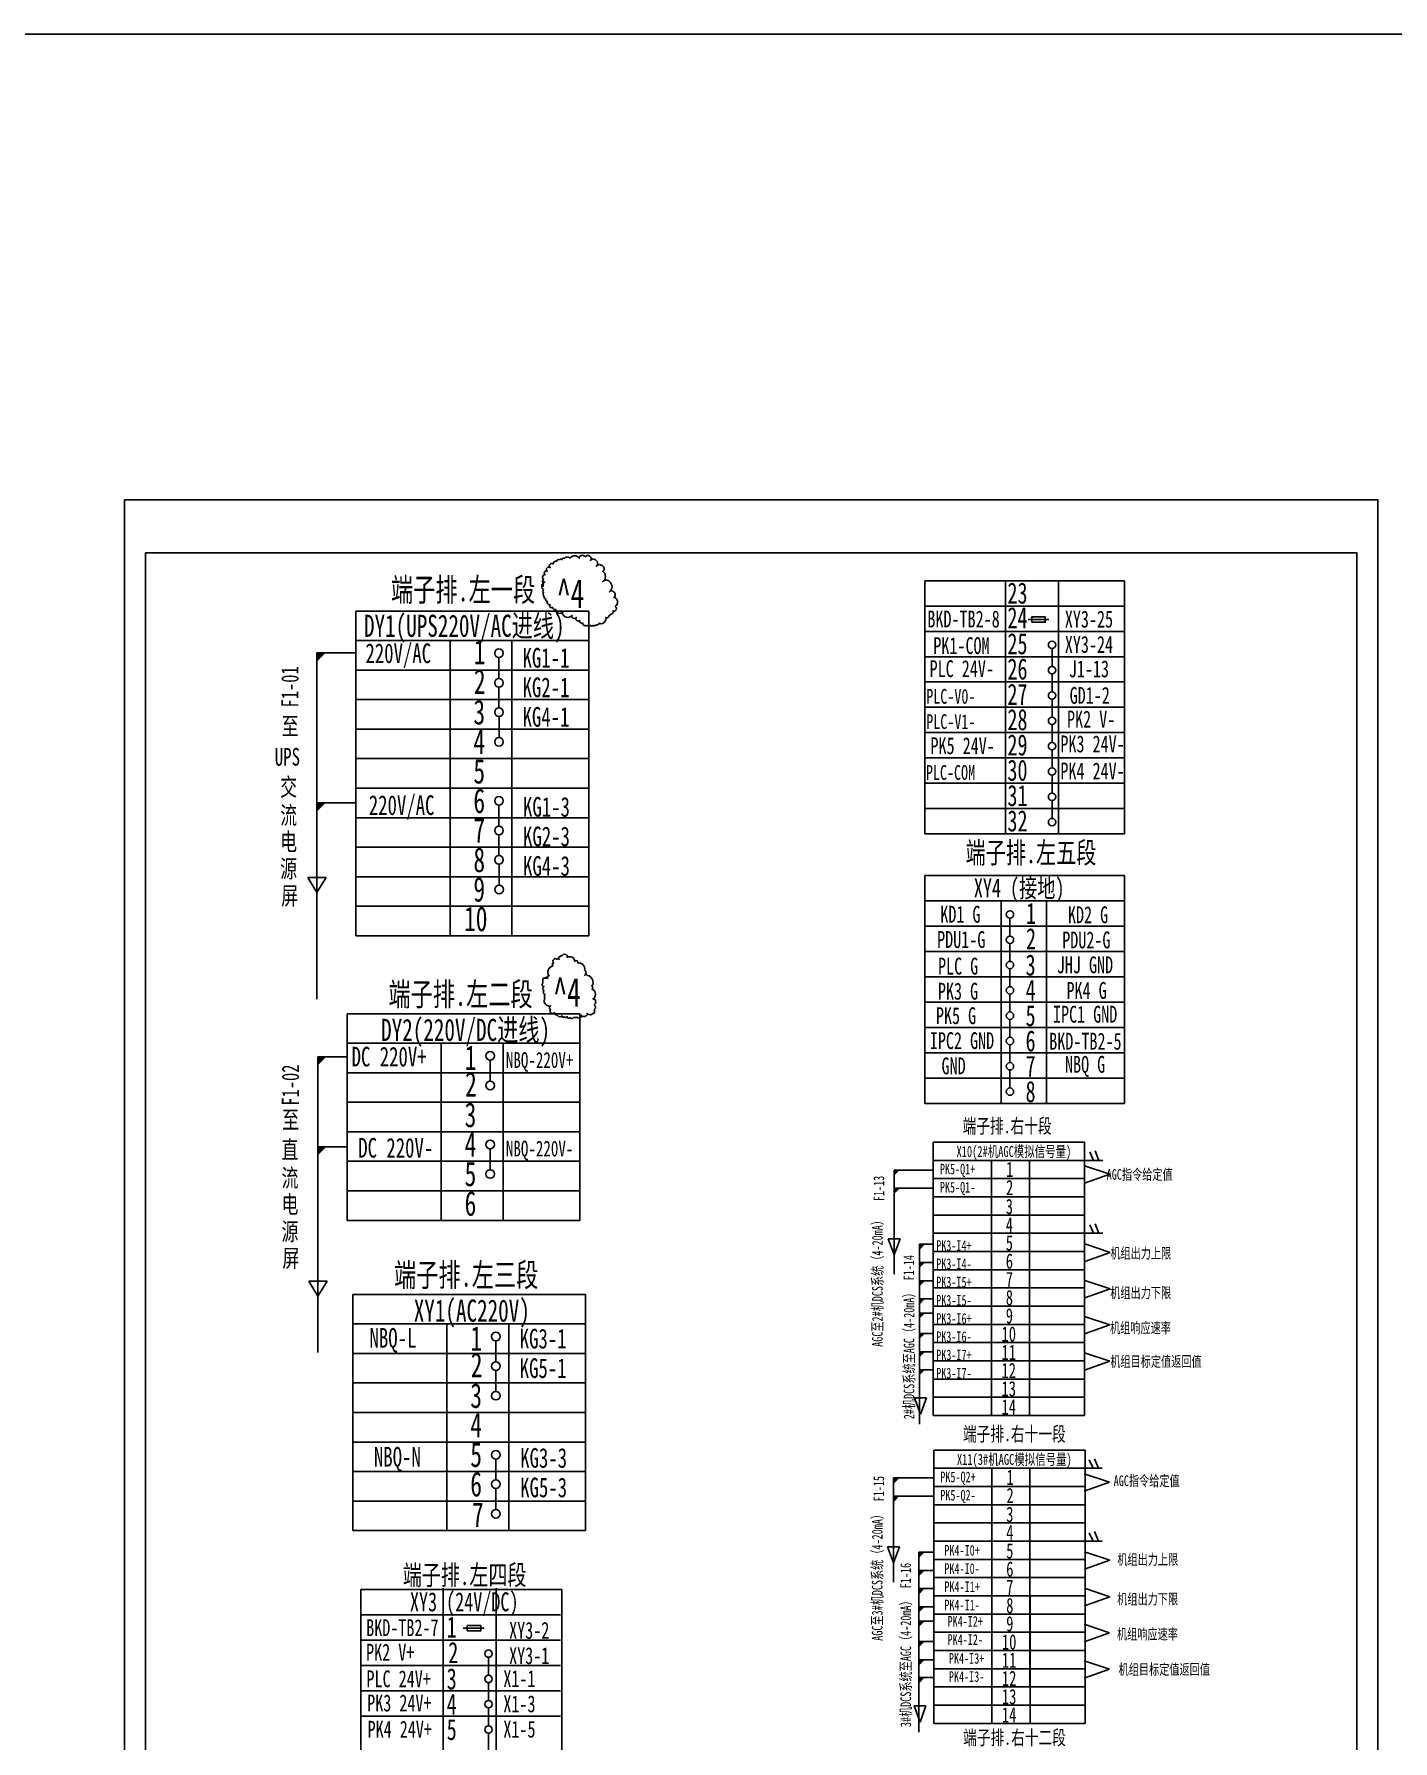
# Model space of a CAD drawing. Header units: millimetres. Extents: x -2527 to 7788, y -1442 to 1215.
# Drawn here: x 5359 to 6003, y 406 to 1215 of the extents above; entities that cross this region are included whole.
import ezdxf
from ezdxf.enums import TextEntityAlignment as Align

# ---------------------------------------------------------------- set-up
doc = ezdxf.new("R2010")
doc.units = ezdxf.units.MM
doc.header["$MEASUREMENT"] = 0
doc.linetypes.add('ACAD_ISO02W100', pattern=[15, 12, -3])
doc.styles.get("Standard").update_dxf_attribs({"font": '', "width": 0.7, "height": 6})
doc.styles.get('Standard').set_extended_font_data('SimSun')

msp = doc.modelspace()

# ---------------------------------------------------------------- hatches: boundary and pattern name
for color, points in [(256, [(5496.68, 922.03), (5493.02, 918.35), (5493.02, 922.03)]), (256, [(5496.68, 850.92), (5493.02, 847.24), (5493.02, 850.92)]), (256, [(5497.1, 730.62), (5493.44, 726.95), (5493.44, 730.62)]), (256, [(5497.1, 687.92), (5493.44, 684.25), (5493.44, 687.92)]), (0, [(5768.8, 676.84), (5766.54, 674.57), (5766.54, 676.84)]), (0, [(5768.8, 668.2), (5766.54, 665.93), (5766.54, 668.2)]), (0, [(5780.8, 641.71), (5778.54, 639.44), (5778.54, 641.71)]), (0, [(5780.8, 633.07), (5778.54, 630.8), (5778.54, 633.07)]), (0, [(5780.8, 624.43), (5778.54, 622.16), (5778.54, 624.43)]), (0, [(5780.8, 615.79), (5778.54, 613.52), (5778.54, 615.79)]), (0, [(5780.81, 609.04), (5778.55, 606.78), (5778.55, 609.04)]), (0, [(5780.81, 599.39), (5778.55, 597.12), (5778.55, 599.39)]), (0, [(5780.81, 590.7), (5778.55, 588.43), (5778.55, 590.7)]), (0, [(5780.81, 590.7), (5778.55, 588.43), (5778.55, 590.7)]), (0, [(5780.81, 582.24), (5778.55, 579.97), (5778.55, 582.24)]), (0, [(5780.81, 582.24), (5778.55, 579.97), (5778.55, 582.24)]), (0, [(5768.6, 530.87), (5766.34, 528.6), (5766.34, 530.87)]), (0, [(5768.6, 522.23), (5766.34, 519.96), (5766.34, 522.23)]), (0, [(5780.6, 495.74), (5778.34, 493.47), (5778.34, 495.74)]), (0, [(5780.6, 487.1), (5778.34, 484.83), (5778.34, 487.1)]), (0, [(5780.6, 478.46), (5778.34, 476.19), (5778.34, 478.46)]), (0, [(5780.6, 469.82), (5778.34, 467.55), (5778.34, 469.82)]), (0, [(5780.61, 463.08), (5778.36, 460.81), (5778.36, 463.08)]), (0, [(5780.61, 453.42), (5778.36, 451.15), (5778.36, 453.42)]), (0, [(5780.61, 444.73), (5778.36, 442.46), (5778.36, 444.73)]), (0, [(5780.61, 444.73), (5778.36, 442.46), (5778.36, 444.73)]), (0, [(5780.61, 436.27), (5778.36, 434), (5778.36, 436.27)]), (0, [(5780.61, 436.27), (5778.36, 434), (5778.36, 436.27)])]:
    msp.add_hatch(color=color).paths.add_polyline_path(points)

# ---------------------------------------------------------------- linework, layer by layer
for p, q in [((5781.06, 956.25), (5781.06, 836.25)), ((5781.06, 956.25), (5781.06, 944.25)), ((5781.06, 956.25), (5875.65, 956.25)), ((5819.3, 956.25), (5819.3, 836.25)), ((5844.47, 956.25), (5844.47, 836.25)), ((5875.65, 956.25), (5875.65, 836.25)), ((5511.48, 941.89), (5621.81, 941.89)), ((5511.48, 941.89), (5621.81, 941.89)), ((5511.48, 941.89), (5511.48, 787.93)), ((5511.48, 941.89), (5511.48, 843.92)), ((5621.81, 941.89), (5621.81, 787.93)), ((5621.81, 941.89), (5621.81, 843.92)), ((5781.06, 944.25), (5875.65, 944.25)), ((5781.06, 944.25), (5875.65, 944.25)), ((5813.65, 944.25), (5875.65, 944.25)), ((5813.65, 944.25), (5875.65, 944.25)), ((5781.06, 932.25), (5875.65, 932.25)), ((5830.01, 937.83), (5839.86, 937.83)), ((5511.48, 927.9), (5621.81, 927.9)), ((5511.48, 927.9), (5621.81, 927.9)), ((5556.08, 927.9), (5556.08, 787.93)), ((5556.08, 927.9), (5556.08, 843.92)), ((5585.44, 927.9), (5585.4, 787.93)), ((5585.44, 927.9), (5585.44, 843.92)), ((5841.38, 924.1), (5841.38, 915.6)), ((5496.68, 922.03), (5493.02, 918.35)), ((5579.29, 919.84), (5579.29, 909.93)), ((5781.06, 920.25), (5875.65, 920.25)), ((5511.48, 913.9), (5621.81, 913.9)), ((5511.48, 913.9), (5621.81, 913.9)), ((5549.5, 913.9), (5621.81, 913.9)), ((5549.5, 913.9), (5621.81, 913.9)), ((5781.06, 908.25), (5875.65, 908.25)), ((5841.38, 912.1), (5841.38, 903.6)), ((5511.48, 899.9), (5621.81, 899.9)), ((5511.48, 899.9), (5621.81, 899.9)), ((5549.5, 899.9), (5621.81, 899.9)), ((5549.5, 899.9), (5621.81, 899.9)), ((5579.24, 905.84), (5579.24, 895.93)), ((5841.38, 900.1), (5841.38, 891.6)), ((5781.06, 896.25), (5875.65, 896.25)), ((5511.48, 885.91), (5621.81, 885.91)), ((5511.48, 885.91), (5621.81, 885.91)), ((5549.5, 885.91), (5621.81, 885.91)), ((5549.5, 885.91), (5621.81, 885.91)), ((5781.06, 884.25), (5875.65, 884.25)), ((5841.38, 888.1), (5841.38, 879.6)), ((5841.38, 876.1), (5841.38, 867.6)), ((5511.48, 871.91), (5621.81, 871.91)), ((5511.48, 871.91), (5621.81, 871.91)), ((5549.5, 871.91), (5621.81, 871.91)), ((5549.5, 871.91), (5621.81, 871.91)), ((5549.5, 871.91), (5621.81, 871.91)), ((5549.5, 871.91), (5621.81, 871.91)), ((5781.06, 872.25), (5875.65, 872.25)), ((5511.48, 857.91), (5621.81, 857.91)), ((5511.48, 857.91), (5621.81, 857.91)), ((5781.06, 860.25), (5875.65, 860.25)), ((5841.38, 864.1), (5841.38, 855.6)), ((5496.68, 850.92), (5493.02, 847.24)), ((5579.29, 849.86), (5579.29, 839.95)), ((5841.38, 852.1), (5841.38, 843.6)), ((5511.48, 843.92), (5621.81, 843.92)), ((5511.48, 843.92), (5621.81, 843.92)), ((5781.06, 848.25), (5875.65, 848.25)), ((5579.24, 835.86), (5579.24, 825.95)), ((5781.06, 836.25), (5875.65, 836.25)), ((5511.48, 829.92), (5621.81, 829.92)), ((5511.48, 829.92), (5621.81, 829.92)), ((5579.3, 821.86), (5579.3, 811.95)), ((5511.48, 815.92), (5621.81, 815.92)), ((5511.48, 815.92), (5621.81, 815.92)), ((5781.1, 816.46), (5781.1, 708.46)), ((5781.1, 816.46), (5781.1, 708.46)), ((5781.1, 816.46), (5875.69, 816.46)), ((5781.1, 816.46), (5875.69, 816.46)), ((5875.69, 816.46), (5875.69, 708.46)), ((5875.69, 816.46), (5875.69, 708.46)), ((5511.48, 801.93), (5621.81, 801.93)), ((5511.48, 801.93), (5621.81, 801.93)), ((5781.1, 804.46), (5875.69, 804.46)), ((5781.1, 804.46), (5875.69, 804.46)), ((5781.1, 804.46), (5781.1, 708.46)), ((5817.26, 804.46), (5817.26, 708.46)), ((5838.75, 804.46), (5838.75, 708.46)), ((5821.44, 796.31), (5821.44, 787.81)), ((5511.48, 787.93), (5621.81, 787.93)), ((5511.48, 787.93), (5621.81, 787.93)), ((5511.48, 787.93), (5621.81, 787.93)), ((5511.48, 787.93), (5621.81, 787.93)), ((5781.1, 792.46), (5875.69, 792.46)), ((5781.1, 792.46), (5875.69, 792.46)), ((5813.69, 792.46), (5875.69, 792.46)), ((5813.69, 792.46), (5875.69, 792.46)), ((5781.1, 780.46), (5875.69, 780.46)), ((5781.1, 780.46), (5875.69, 780.46)), ((5813.69, 780.46), (5875.69, 780.46)), ((5813.69, 780.46), (5875.69, 780.46)), ((5821.39, 784.31), (5821.39, 775.81)), ((5821.44, 772.31), (5821.44, 763.81)), ((5781.1, 768.46), (5875.69, 768.46)), ((5781.1, 768.46), (5875.69, 768.46)), ((5813.69, 768.46), (5875.69, 768.46)), ((5813.69, 768.46), (5875.69, 768.46)), ((5781.1, 756.46), (5875.69, 756.46)), ((5781.1, 756.46), (5875.69, 756.46)), ((5813.69, 756.46), (5875.69, 756.46)), ((5813.69, 756.46), (5875.69, 756.46)), ((5813.69, 756.46), (5875.69, 756.46)), ((5813.69, 756.46), (5875.69, 756.46)), ((5821.44, 760.31), (5821.44, 751.81)), ((5507.32, 751.01), (5617.65, 751.01)), ((5507.32, 751.01), (5617.65, 751.01)), ((5507.32, 751.01), (5507.32, 653.03)), ((5507.32, 751.01), (5507.32, 653.03)), ((5617.65, 751.01), (5617.65, 653.03)), ((5617.65, 751.01), (5617.65, 653.03)), ((5781.1, 744.46), (5875.69, 744.46)), ((5781.1, 744.46), (5875.69, 744.46)), ((5821.44, 748.31), (5821.44, 739.81)), ((5507.32, 737.01), (5617.65, 737.01)), ((5507.32, 737.01), (5617.65, 737.01)), ((5551.92, 737.01), (5551.92, 653.03)), ((5551.92, 737.01), (5551.92, 653.03)), ((5581.28, 737.01), (5581.28, 653.03)), ((5581.28, 737.01), (5581.28, 653.03)), ((5821.39, 736.31), (5821.39, 727.81)), ((5497.1, 730.62), (5493.44, 726.95)), ((5575.13, 728.95), (5575.13, 719.04)), ((5781.1, 732.46), (5875.69, 732.46)), ((5781.1, 732.46), (5875.69, 732.46)), ((5507.32, 723.01), (5617.65, 723.01)), ((5507.32, 723.01), (5617.65, 723.01)), ((5545.34, 723.01), (5617.65, 723.01)), ((5545.34, 723.01), (5617.65, 723.01)), ((5781.1, 720.46), (5875.69, 720.46)), ((5781.1, 720.46), (5875.69, 720.46)), ((5813.69, 720.46), (5875.69, 720.46)), ((5813.69, 720.46), (5875.69, 720.46)), ((5821.44, 724.31), (5821.44, 715.81)), ((5507.32, 709.01), (5617.65, 709.01)), ((5507.32, 709.01), (5617.65, 709.01)), ((5545.34, 709.01), (5617.65, 709.01)), ((5545.34, 709.01), (5617.65, 709.01)), ((5781.1, 708.46), (5875.69, 708.46)), ((5781.1, 708.46), (5875.69, 708.46)), ((5813.69, 708.46), (5875.69, 708.46)), ((5813.69, 708.46), (5875.69, 708.46)), ((5497.1, 687.92), (5493.44, 684.25)), ((5507.32, 695.02), (5617.65, 695.02)), ((5507.32, 695.02), (5617.65, 695.02)), ((5545.34, 695.02), (5617.65, 695.02)), ((5545.34, 695.02), (5617.65, 695.02)), ((5507.32, 681.02), (5617.65, 681.02)), ((5507.32, 681.02), (5617.65, 681.02)), ((5545.34, 681.02), (5617.65, 681.02)), ((5545.34, 681.02), (5617.65, 681.02)), ((5545.34, 681.02), (5617.65, 681.02)), ((5545.34, 681.02), (5617.65, 681.02)), ((5575.13, 686.96), (5575.13, 677.05)), ((5507.32, 667.02), (5617.65, 667.02)), ((5507.32, 667.02), (5617.65, 667.02)), ((5507.32, 653.03), (5617.65, 653.03)), ((5507.32, 653.03), (5617.65, 653.03)), ((5509.99, 617.92), (5620.33, 617.92)), ((5509.99, 617.92), (5620.33, 617.92)), ((5509.99, 617.92), (5509.99, 519.94)), ((5509.99, 617.92), (5509.99, 505.95)), ((5620.33, 617.92), (5620.33, 519.94)), ((5620.33, 617.92), (5620.33, 505.95)), ((5509.99, 603.92), (5620.33, 603.92)), ((5509.99, 603.92), (5620.33, 603.92)), ((5554.59, 603.92), (5554.59, 519.94)), ((5554.59, 603.92), (5554.59, 505.95)), ((5583.96, 603.92), (5583.96, 519.94)), ((5583.96, 603.92), (5583.96, 505.95)), ((5577.81, 595.86), (5577.81, 585.95)), ((5509.99, 589.93), (5620.33, 589.93)), ((5509.99, 589.93), (5620.33, 589.93)), ((5548.01, 589.93), (5620.33, 589.93)), ((5548.01, 589.93), (5620.33, 589.93)), ((5509.99, 575.93), (5620.33, 575.93)), ((5509.99, 575.93), (5620.33, 575.93)), ((5548.01, 575.93), (5620.33, 575.93)), ((5548.01, 575.93), (5620.33, 575.93)), ((5577.81, 581.87), (5577.81, 571.96)), ((5509.99, 561.93), (5620.33, 561.93)), ((5509.99, 561.93), (5620.33, 561.93)), ((5548.01, 561.93), (5620.33, 561.93)), ((5548.01, 561.93), (5620.33, 561.93)), ((5509.99, 547.94), (5620.33, 547.94)), ((5509.99, 547.94), (5620.33, 547.94)), ((5548.01, 547.94), (5620.33, 547.94)), ((5548.01, 547.94), (5620.33, 547.94)), ((5548.01, 547.94), (5620.33, 547.94)), ((5548.01, 547.94), (5620.33, 547.94)), ((5577.81, 539.88), (5577.81, 529.97)), ((5509.99, 533.94), (5620.33, 533.94)), ((5509.99, 533.94), (5620.33, 533.94)), ((5509.99, 519.94), (5620.33, 519.94)), ((5509.99, 519.94), (5620.33, 519.94)), ((5577.81, 525.88), (5577.81, 515.97)), ((5509.99, 505.95), (5620.33, 505.95)), ((5513.85, 478.04), (5608.45, 478.04)), ((5513.85, 478.04), (5609.14, 478.04)), ((5513.85, 478.04), (5513.85, 202.92)), ((5552.78, 478.71), (5552.78, 202.92)), ((5577.96, 478.71), (5577.96, 202.92)), ((5609.14, 478.04), (5609.14, 202.92)), ((5513.85, 466.04), (5608.45, 466.04)), ((5513.85, 466.04), (5608.45, 466.04)), ((5513.85, 454.04), (5608.45, 454.04)), ((5513.85, 454.04), (5608.45, 454.04)), ((5546.45, 454.04), (5608.45, 454.04)), ((5546.45, 454.04), (5608.45, 454.04)), ((5562.38, 459.65), (5572.19, 459.65)), ((5574.29, 445.88), (5574.29, 437.38)), ((5513.85, 442.04), (5608.45, 442.04)), ((5513.85, 442.04), (5608.45, 442.04)), ((5546.45, 442.04), (5608.45, 442.04)), ((5546.45, 442.04), (5608.45, 442.04)), ((5513.85, 430.04), (5608.45, 430.04)), ((5513.85, 430.04), (5608.45, 430.04)), ((5546.45, 430.04), (5608.45, 430.04)), ((5546.45, 430.04), (5608.45, 430.04)), ((5574.34, 433.88), (5574.34, 425.38)), ((5574.34, 421.88), (5574.34, 413.38)), ((5513.85, 418.04), (5608.45, 418.04)), ((5513.85, 418.04), (5608.45, 418.04)), ((5546.45, 418.04), (5608.45, 418.04)), ((5546.45, 418.04), (5608.45, 418.04)), ((5546.45, 418.04), (5608.45, 418.04)), ((5546.45, 418.04), (5608.45, 418.04)), ((5574.34, 409.88), (5574.34, 401.38))]:
    msp.add_line(p, q)
at = {"lineweight": -3, "ltscale": 1000}
for p, q in [((5511.48, 922.03), (5493.03, 922.03)), ((5493.03, 922.03), (5493.03, 757.85)), ((5579.44, 891.85), (5579.32, 881.94)), ((5511.48, 850.92), (5493.03, 850.92)), ((5488.67, 815.59), (5497.37, 815.59)), ((5493.03, 808.51), (5488.67, 815.59)), ((5497.37, 815.59), (5493.03, 808.51)), ((5493.44, 730.59), (5507.32, 730.59)), ((5493.44, 730.59), (5493.44, 590.32)), ((5493.44, 687.89), (5507.32, 687.89)), ((5489.1, 624.16), (5493.44, 617.08)), ((5497.8, 624.16), (5489.1, 624.16)), ((5493.44, 617.08), (5497.8, 624.16))]:
    msp.add_line(p, q, dxfattribs=at)
at = {"color": 0}
for p, q in [((5785.09, 690.12), (5785.09, 560.52)), ((5785.09, 690.12), (5853.19, 690.12)), ((5785.09, 690.12), (5856.84, 690.12)), ((5856.84, 690.12), (5856.84, 560.52)), ((5785.09, 681.48), (5853.19, 681.48)), ((5785.09, 681.48), (5856.84, 681.48)), ((5812.62, 681.48), (5812.62, 577.8)), ((5812.62, 681.48), (5812.62, 560.52)), ((5830.74, 681.48), (5830.74, 577.8)), ((5830.74, 681.48), (5830.78, 560.52)), ((5766.51, 676.87), (5766.51, 627.49)), ((5785.09, 676.87), (5766.51, 676.87)), ((5768.8, 676.84), (5766.54, 674.57)), ((5785.09, 672.84), (5853.19, 672.84)), ((5785.09, 672.84), (5856.84, 672.84)), ((5808.55, 672.84), (5853.19, 672.84)), ((5808.55, 672.84), (5853.19, 672.84)), ((5856.84, 678.89), (5868.79, 674.88)), ((5868.79, 674.88), (5856.84, 670.62)), ((5785.09, 668.23), (5766.51, 668.23)), ((5768.8, 668.2), (5766.54, 665.93)), ((5785.09, 664.2), (5853.19, 664.2)), ((5785.09, 664.2), (5856.84, 664.2)), ((5808.55, 664.2), (5853.19, 664.2)), ((5808.55, 664.2), (5853.19, 664.2)), ((5785.09, 655.56), (5853.19, 655.56)), ((5785.09, 655.56), (5856.84, 655.56)), ((5808.55, 655.56), (5853.19, 655.56)), ((5808.55, 655.56), (5853.19, 655.56)), ((5763.68, 644.3), (5766.51, 636.62)), ((5769.35, 644.3), (5763.68, 644.3)), ((5769.35, 644.3), (5766.51, 636.62)), ((5785.09, 641.71), (5778.52, 641.71)), ((5780.8, 641.71), (5778.54, 639.44)), ((5785.09, 646.92), (5853.19, 646.92)), ((5785.09, 646.92), (5856.84, 646.92)), ((5808.55, 646.92), (5853.19, 646.92)), ((5808.55, 646.92), (5853.19, 646.92)), ((5808.55, 646.92), (5853.19, 646.92)), ((5808.55, 646.92), (5853.19, 646.92)), ((5856.97, 641.86), (5868.93, 637.85)), ((5785.09, 633.07), (5778.52, 633.07)), ((5780.8, 633.07), (5778.54, 630.8)), ((5785.09, 638.28), (5853.19, 638.28)), ((5785.09, 638.28), (5856.84, 638.28)), ((5868.93, 637.85), (5856.97, 633.59)), ((5785.09, 624.43), (5778.52, 624.43)), ((5780.8, 624.43), (5778.54, 622.16)), ((5785.09, 629.64), (5853.19, 629.64)), ((5785.09, 629.64), (5856.84, 629.64)), ((5856.97, 624.58), (5868.93, 620.57)), ((5785.09, 615.79), (5778.52, 615.79)), ((5780.8, 615.79), (5778.54, 613.52)), ((5785.09, 621), (5853.19, 621)), ((5785.09, 621), (5856.84, 621)), ((5808.55, 621), (5853.19, 621)), ((5808.55, 621), (5853.19, 621)), ((5868.93, 620.57), (5856.97, 616.31)), ((5785.09, 609.04), (5778.52, 609.04)), ((5780.81, 609.04), (5778.55, 606.78)), ((5785.09, 612.36), (5853.19, 612.36)), ((5785.09, 612.36), (5856.84, 612.36)), ((5808.55, 612.36), (5853.19, 612.36)), ((5808.55, 612.36), (5853.19, 612.36)), ((5856.84, 607.5), (5868.79, 603.49)), ((5785.09, 599.39), (5778.52, 599.39)), ((5780.81, 599.39), (5778.55, 597.12)), ((5785.09, 603.72), (5853.19, 603.72)), ((5785.09, 603.72), (5856.84, 603.72)), ((5808.55, 603.72), (5853.19, 603.72)), ((5808.55, 603.72), (5853.19, 603.72)), ((5868.79, 603.49), (5856.84, 599.23)), ((5785.09, 590.69), (5778.53, 590.69)), ((5780.81, 590.7), (5778.55, 588.43)), ((5780.81, 590.7), (5778.55, 588.43)), ((5785.09, 595.08), (5853.19, 595.08)), ((5785.09, 595.08), (5856.84, 595.08)), ((5808.55, 595.08), (5853.19, 595.08)), ((5808.55, 595.08), (5853.19, 595.08)), ((5808.55, 595.08), (5853.19, 595.08)), ((5808.55, 595.08), (5853.19, 595.08)), ((5808.55, 595.08), (5853.19, 595.08)), ((5808.55, 595.08), (5853.19, 595.08)), ((5785.09, 586.44), (5853.19, 586.44)), ((5785.09, 586.44), (5856.84, 586.44)), ((5808.55, 586.44), (5853.19, 586.44)), ((5808.55, 586.44), (5853.19, 586.44)), ((5856.84, 590.22), (5868.79, 586.21)), ((5868.79, 586.21), (5856.84, 581.95)), ((5785.09, 582.24), (5778.53, 582.24)), ((5780.81, 582.24), (5778.55, 579.97)), ((5780.81, 582.24), (5778.55, 579.97)), ((5785.09, 577.8), (5853.19, 577.8)), ((5785.09, 577.8), (5856.84, 577.8)), ((5808.55, 577.8), (5853.19, 577.8)), ((5808.55, 577.8), (5853.19, 577.8)), ((5781.85, 568.84), (5776.18, 568.84)), ((5776.18, 568.84), (5779.02, 561.17)), ((5781.85, 568.84), (5779.02, 561.17)), ((5785.09, 569.16), (5856.84, 569.16)), ((5785.09, 560.52), (5856.84, 560.52)), ((5785.29, 544.15), (5785.29, 414.55)), ((5785.29, 544.15), (5853.39, 544.15)), ((5785.29, 544.15), (5857.04, 544.15)), ((5857.04, 544.15), (5857.04, 414.55)), ((5785.29, 535.51), (5853.39, 535.51)), ((5785.29, 535.51), (5857.04, 535.51)), ((5812.81, 535.51), (5812.81, 431.83)), ((5812.81, 535.51), (5812.81, 414.55)), ((5830.94, 535.51), (5830.94, 431.83)), ((5830.94, 535.51), (5830.98, 414.55)), ((5766.31, 530.9), (5766.31, 481.52)), ((5784.89, 530.9), (5766.31, 530.9)), ((5768.6, 530.87), (5766.34, 528.6)), ((5785.29, 526.87), (5853.39, 526.87)), ((5785.29, 526.87), (5857.04, 526.87)), ((5808.75, 526.87), (5853.39, 526.87)), ((5808.75, 526.87), (5853.39, 526.87)), ((5856.64, 532.92), (5868.59, 528.91)), ((5868.59, 528.91), (5856.64, 524.65)), ((5784.89, 522.26), (5766.31, 522.26)), ((5768.6, 522.23), (5766.34, 519.96)), ((5785.29, 518.23), (5853.39, 518.23)), ((5785.29, 518.23), (5857.04, 518.23)), ((5808.75, 518.23), (5853.39, 518.23)), ((5808.75, 518.23), (5853.39, 518.23)), ((5785.29, 509.59), (5853.39, 509.59)), ((5785.29, 509.59), (5857.04, 509.59)), ((5808.75, 509.59), (5853.39, 509.59)), ((5808.75, 509.59), (5853.39, 509.59)), ((5763.48, 498.33), (5766.32, 490.65)), ((5769.15, 498.33), (5763.48, 498.33)), ((5769.15, 498.33), (5766.32, 490.65)), ((5784.89, 495.74), (5778.32, 495.74)), ((5780.6, 495.74), (5778.34, 493.47)), ((5785.29, 500.95), (5853.39, 500.95)), ((5785.29, 500.95), (5857.04, 500.95)), ((5808.75, 500.95), (5853.39, 500.95)), ((5808.75, 500.95), (5853.39, 500.95)), ((5808.75, 500.95), (5853.39, 500.95)), ((5808.75, 500.95), (5853.39, 500.95)), ((5856.77, 495.89), (5868.73, 491.88)), ((5784.89, 487.1), (5778.32, 487.1)), ((5780.6, 487.1), (5778.34, 484.83)), ((5785.29, 492.31), (5853.39, 492.31)), ((5785.29, 492.31), (5857.04, 492.31)), ((5868.73, 491.88), (5856.77, 487.62)), ((5784.89, 478.46), (5778.32, 478.46)), ((5780.6, 478.46), (5778.34, 476.19)), ((5785.29, 483.67), (5853.39, 483.67)), ((5785.29, 483.67), (5857.04, 483.67)), ((5856.77, 478.61), (5868.73, 474.6)), ((5784.89, 469.82), (5778.32, 469.82)), ((5780.6, 469.82), (5778.34, 467.55)), ((5785.29, 475.03), (5853.39, 475.03)), ((5785.29, 475.03), (5857.04, 475.03)), ((5808.75, 475.03), (5853.39, 475.03)), ((5808.75, 475.03), (5853.39, 475.03)), ((5868.73, 474.6), (5856.77, 470.34)), ((5784.89, 463.07), (5778.33, 463.07)), ((5780.61, 463.08), (5778.36, 460.81)), ((5785.29, 466.39), (5853.39, 466.39)), ((5785.29, 466.39), (5857.04, 466.39)), ((5808.75, 466.39), (5853.39, 466.39)), ((5808.75, 466.39), (5853.39, 466.39)), ((5856.64, 461.53), (5868.59, 457.52)), ((5784.89, 453.42), (5778.33, 453.42)), ((5780.61, 453.42), (5778.36, 451.15)), ((5785.29, 457.75), (5853.39, 457.75)), ((5785.29, 457.75), (5857.04, 457.75)), ((5808.75, 457.75), (5853.39, 457.75)), ((5808.75, 457.75), (5853.39, 457.75)), ((5868.59, 457.52), (5856.64, 453.26)), ((5785.29, 449.11), (5853.39, 449.11)), ((5785.29, 449.11), (5857.04, 449.11)), ((5808.75, 449.11), (5853.39, 449.11)), ((5808.75, 449.11), (5853.39, 449.11)), ((5808.75, 449.11), (5853.39, 449.11)), ((5808.75, 449.11), (5853.39, 449.11)), ((5808.75, 449.11), (5853.39, 449.11)), ((5808.75, 449.11), (5853.39, 449.11)), ((5784.89, 444.73), (5778.33, 444.73)), ((5780.61, 444.73), (5778.36, 442.46)), ((5780.61, 444.73), (5778.36, 442.46)), ((5785.29, 440.47), (5853.39, 440.47)), ((5785.29, 440.47), (5857.04, 440.47)), ((5808.75, 440.47), (5853.39, 440.47)), ((5808.75, 440.47), (5853.39, 440.47)), ((5856.64, 444.25), (5868.59, 440.24)), ((5868.59, 440.24), (5856.64, 435.98)), ((5784.89, 436.27), (5778.33, 436.27)), ((5780.61, 436.27), (5778.36, 434)), ((5780.61, 436.27), (5778.36, 434)), ((5785.29, 431.83), (5853.39, 431.83)), ((5785.29, 431.83), (5857.04, 431.83)), ((5808.75, 431.83), (5853.39, 431.83)), ((5808.75, 431.83), (5853.39, 431.83)), ((5781.65, 422.87), (5775.99, 422.87)), ((5775.99, 422.87), (5778.82, 415.2)), ((5781.65, 422.87), (5778.82, 415.2)), ((5785.29, 423.19), (5857.04, 423.19)), ((5785.29, 414.55), (5857.04, 414.55))]:
    msp.add_line(p, q, dxfattribs=at)
at = {"color": 0, "lineweight": -3, "ltscale": 1000}
for p, q in [((5856.84, 681.48), (5865.38, 681.48)), ((5859.25, 685.48), (5861.11, 681.48)), ((5861.77, 685.99), (5863.61, 681.48)), ((5859.25, 650.92), (5861.11, 646.92)), ((5861.77, 651.43), (5863.61, 646.92)), ((5778.52, 641.71), (5778.53, 556.36)), ((5856.84, 646.92), (5865.38, 646.92)), ((5856.64, 535.51), (5865.18, 535.51)), ((5859.05, 539.51), (5860.91, 535.51)), ((5861.57, 540.03), (5863.41, 535.51)), ((5859.05, 504.95), (5860.91, 500.95)), ((5861.57, 505.47), (5863.41, 500.95)), ((5778.32, 495.74), (5778.33, 410.39)), ((5856.64, 500.95), (5865.18, 500.95))]:
    msp.add_line(p, q, dxfattribs=at)
at = {"color": 1, "lineweight": -3, "ltscale": 1000}
msp.add_lwpolyline([(-1782.65, 1215.38), (7788.08, 1215.38), (7788.08, -11.42), (-1782.65, -11.42)], close=True, dxfattribs=at)
for points in [[(5401.8, 994.53), (5401.8, 154.53), (5995.8, 154.53), (5995.8, 994.53)], [(5411.8, 969.53), (5411.8, 164.53), (5985.8, 164.53), (5985.8, 969.53)], [(5831.78, 936.57), (5838.2, 936.57), (5838.2, 939.09), (5831.78, 939.09)], [(5564.26, 458.41), (5570.68, 458.41), (5570.68, 460.93), (5564.26, 460.93)]]:
    msp.add_lwpolyline(points, close=True)
for points in [[(5600.45, 953.4, -0.520567), (5600.45, 954.79, -0.520567), (5600.45, 956.86, -0.520567), (5600.45, 958.94, -0.520567), (5601.14, 958.94, -0.520567), (5601.14, 960.67, -0.520567), (5602.18, 960.67, -0.520567), (5602.18, 962.4, -0.520567), (5603.56, 962.4, -0.520567), (5603.56, 964.13, -0.520567), (5604.95, 964.13, -0.520567), (5606.68, 965.51, -0.520567), (5607.37, 966.2, -0.520567), (5608.06, 966.2, -0.520567), (5609.1, 966.2, -0.520567), (5610.48, 966.89, -0.520567), (5612.91, 966.89, -0.520567), (5617.41, 966.89, -0.520567), (5617.41, 967.58, -0.520567), (5620.18, 967.58, -0.520567), (5622.6, 967.58, -0.520567), (5622.6, 965.85, -0.520567), (5625.37, 965.85, -0.520567), (5625.37, 963.09, -0.520567), (5628.48, 963.09, -0.520567), (5628.48, 960.67, -0.520567), (5628.48, 955.83, -0.520567), (5631.6, 955.83, -0.520567), (5631.6, 950.98, -0.520567), (5633.68, 950.98, -0.520567), (5633.68, 948.22, -0.520567), (5634.37, 948.22, -0.520567), (5634.37, 944.07, -0.520567), (5634.37, 941.99, -0.520567), (5633.33, 941.99, -0.520567), (5631.95, 940.26, -0.520567), (5631.25, 939.57, -0.520567), (5630.91, 938.88, -0.520567), (5629.87, 938.88, -0.520567), (5629.87, 937.84, -0.520567), (5626.75, 936.11, -0.520567), (5625.37, 935.42, -0.520567), (5624.68, 935.08, -0.520567), (5623.98, 935.08, -0.520567), (5622.6, 935.08, -0.520567), (5621.91, 935.08, -0.520567), (5621.21, 935.08, -0.520567), (5620.18, 935.08, -0.520567), (5619.14, 935.42, -0.520567), (5619.14, 936.11, -0.520567), (5617.41, 937.5, -0.520567), (5616.02, 937.5, -0.520567), (5616.02, 938.88, -0.520567), (5613.95, 938.88, -0.520567), (5613.95, 939.92, -0.520567), (5609.79, 939.92, -0.520567), (5609.79, 941.65, -0.520567), (5606.33, 941.65, -0.520567), (5606.33, 942.68, -0.520567), (5604.6, 943.72, -0.520567), (5603.56, 943.72, -0.520567), (5603.56, 944.76, -0.520567), (5602.18, 946.49, -0.520567), (5601.48, 947.53, -0.520567), (5600.79, 948.56, -0.520567), (5600.45, 949.6, -0.520567), (5600.45, 950.64, -0.520567), (5600.45, 952.02, -0.520567), (5600.1, 954.79, -0.520567), (5600.45, 955.48, -0.520567), (5600.45, 955.48, -0.520567), (5601.14, 955.48)], [(5602.54, 767.49, -0.520567), (5602.54, 768.86, -0.520567), (5603, 768.86, -0.520567), (5604.82, 773.72, -0.520567), (5604.82, 774.93, -0.520567), (5605.28, 774.93, -0.520567), (5605.28, 776.75, -0.520567), (5606.65, 776.75, -0.520567), (5607.86, 776.75, -0.520567), (5607.86, 777.97, -0.520567), (5608.47, 777.97, -0.520567), (5609.23, 778.58, -0.520567), (5611.51, 778.58, -0.520567), (5611.51, 777.66, -0.520567), (5615.31, 775.84, -0.520567), (5616.52, 775.84, -0.520567), (5616.52, 775.08, -0.520567), (5619.87, 771.74, -0.520567), (5619.87, 769.16, -0.520567), (5621.23, 769.16, -0.520567), (5623.36, 764.15, -0.520567), (5623.36, 762.48, -0.520567), (5623.82, 762.48, -0.520567), (5623.82, 757.93, -0.520567), (5624.43, 757.93, -0.520567), (5624.43, 755.2, -0.520567), (5624.43, 752.92, -0.520567), (5624.43, 752.16, -0.520567), (5624.43, 751.25, -0.520567), (5623.82, 751.25, -0.520567), (5620.93, 751.25, -0.520567), (5620.93, 750.34, -0.520567), (5618.2, 750.34, -0.520567), (5618.2, 749.43, -0.520567), (5616.22, 749.43, -0.520567), (5615.16, 749.43, -0.520567), (5614.55, 749.12, -0.520567), (5612.88, 749.12, -0.520567), (5611.66, 749.12, -0.520567), (5611.66, 749.58, -0.520567), (5610.14, 749.58, -0.520567), (5609.23, 749.58, -0.520567), (5609.23, 750.03, -0.520567), (5607.1, 750.03, -0.520567), (5607.1, 750.79, -0.520567), (5605.73, 750.79, -0.520567), (5605.73, 751.55, -0.520567), (5603.76, 751.55, -0.520567), (5603.76, 752.92, -0.520567), (5603.76, 754.74, -0.520567), (5602.69, 754.74, -0.520567), (5601.02, 758.38, -0.520567), (5601.02, 759.45, -0.520567), (5601.02, 760.36, -0.520567), (5600.57, 760.51, -0.520567), (5600.57, 761.88, -0.520567), (5600.57, 764, -0.520567), (5600.11, 764, -0.520567), (5600.11, 765.52, -0.520567), (5600.11, 765.97, -0.520567), (5600.11, 766.58, -0.520567), (5600.11, 767.04, -0.520567), (5600.26, 767.64, -0.520567), (5600.87, 767.8, -0.520567), (5601.33, 767.8, -0.520567), (5601.78, 767.8, -0.520567), (5601.94, 767.95, -0.520567), (5601.63, 768.25, -0.520567), (5601.18, 768.25)]]:
    msp.add_lwpolyline(points, format="xyb", dxfattribs=at)
for centre, radius in [((5579.29, 921.88), 2.04), ((5841.38, 925.85), 1.75), ((5841.38, 913.85), 1.75), ((5579.29, 907.89), 2.04), ((5841.38, 901.85), 1.75), ((5579.29, 893.89), 2.04), ((5841.38, 889.85), 1.75), ((5579.29, 879.89), 2.04), ((5841.38, 877.85), 1.75), ((5841.38, 865.85), 1.75), ((5579.29, 851.9), 2.04), ((5841.38, 853.85), 1.75), ((5841.38, 841.85), 1.75), ((5579.29, 837.9), 2.04), ((5579.29, 823.91), 2.04), ((5579.36, 809.91), 2.04), ((5821.44, 798.06), 1.75), ((5821.44, 786.06), 1.75), ((5821.44, 774.06), 1.75), ((5821.44, 762.06), 1.75), ((5821.44, 750.06), 1.75), ((5821.44, 738.06), 1.75), ((5575.13, 730.99), 2.04), ((5821.44, 726.06), 1.75), ((5575.13, 717), 2.04), ((5821.44, 714.06), 1.75), ((5575.13, 689), 2.04), ((5575.13, 675.01), 2.04), ((5577.81, 597.91), 2.04), ((5577.81, 583.91), 2.04), ((5577.81, 569.91), 2.04), ((5577.81, 541.92), 2.04), ((5577.81, 527.92), 2.04), ((5577.81, 513.93), 2.04), ((5574.34, 447.63), 1.75), ((5574.34, 435.63), 1.75), ((5574.34, 423.63), 1.75), ((5574.34, 411.63), 1.75)]:
    msp.add_circle(centre, radius)

# ---------------------------------------------------------------- texts
at = {"width": 0.7}
for s, height, p in [('端子排.左一段', 11.022, (5528.08, 946.5)), ('23', 10, (5820.24, 945.42)), ('DY1(UPS220V/AC进线)', 10.4976, (5515.32, 929.65)), ('24', 10, (5820.24, 933.72)), ('25', 10, (5820.24, 921.42)), ('220V/AC', 9.331, (5516, 917.19)), ('1', 11.66, (5567.39, 916.63)), ('1', 11.66, (5567.39, 916.63)), ('KG1-1', 9.331, (5590.45, 915.05)), ('26', 10, (5820.24, 909.42)), ('2', 11.66, (5567.39, 902.63)), ('2', 11.66, (5567.39, 902.63)), ('KG2-1', 9.331, (5590.45, 901.05)), ('27', 10, (5820.24, 897.42)), ('3', 11.66, (5567.16, 888.11)), ('3', 11.66, (5567.16, 888.11)), ('PLC-V0-', 7, (5781.76, 897.95)), ('至', 8.4, (5476.32, 883.09)), ('KG4-1', 9.331, (5590.45, 887.06)), ('PLC-V1-', 7, (5781.76, 885.95)), ('28', 10, (5820.24, 885.42)), ('4', 11.66, (5567.16, 874.11)), ('4', 11.66, (5567.16, 874.11)), ('29', 10, (5820.24, 873.42)), ('UPS', 8.398, (5473.01, 868.59)), ('5', 11.66, (5567.16, 860.12)), ('5', 11.66, (5567.16, 860.12)), ('PLC-COM', 7, (5781.6, 861.86)), ('30', 10, (5820.24, 861.42)), ('交', 8.4, (5475.58, 854.32)), ('31', 10, (5820.24, 849.42)), ('流', 8.4, (5475.58, 840.9)), ('220V/AC', 9.331, (5517.59, 845.2)), ('6', 11.66, (5567.16, 846.12)), ('6', 11.66, (5567.16, 846.12)), ('KG1-3', 9.331, (5590.68, 844.38)), ('7', 11.66, (5567.16, 832.12)), ('32', 10, (5820.24, 837.42)), ('电', 8.4, (5475.58, 828.36)), ('KG2-3', 9.331, (5590.68, 830.38)), ('端子排.左五段', 10, (5800.39, 822.34)), ('8', 11.66, (5567.16, 818.13)), ('KG4-3', 9.331, (5590.68, 816.38)), ('源', 8.4, (5475.58, 815.53)), ('屏', 8.4, (5476.08, 802.7)), ('9', 11.66, (5567.16, 804.13)), ('XY4 (接地)', 9, (5804.34, 806.12)), ('10', 11.664, (5562.72, 790.13)), ('1', 10, (5829.04, 793.55)), ('1', 10, (5829.04, 793.55)), ('2', 10, (5829.04, 781.55)), ('2', 10, (5829.04, 781.55)), ('3', 10, (5828.84, 769.1)), ('3', 10, (5828.84, 769.1)), ('端子排.左二段', 11.022, (5526.88, 754.74)), ('4', 10, (5828.84, 757.1)), ('4', 10, (5828.84, 757.1)), ('5', 10, (5828.84, 745.1)), ('5', 10, (5828.84, 745.1)), ('DY2(220V/DC进线)', 10.4976, (5523.43, 738.08)), ('6', 10, (5828.84, 733.1)), ('6', 10, (5828.84, 733.1)), ('DC 220V+', 9.331, (5509.44, 725.98)), ('1', 11.66, (5563.05, 724.29)), ('7', 10, (5828.84, 721.1)), ('7', 10, (5828.84, 721.1)), ('2', 11.66, (5563.23, 711.74)), ('2', 11.66, (5563.23, 711.74)), ('8', 10, (5828.84, 709.1)), ('8', 10, (5828.84, 709.1)), ('至', 8.4, (5476.53, 696.55)), ('3', 11.66, (5563, 697.22)), ('3', 11.66, (5563, 697.22)), ('直', 8.4, (5476.22, 682.37)), ('DC 220V-', 9.331, (5512.58, 682.77)), ('4', 11.66, (5563, 683.22)), ('4', 11.66, (5563, 683.22)), ('5', 11.66, (5563, 669.23)), ('5', 11.66, (5563, 669.23)), ('流', 8.4, (5476.22, 668.95)), ('电', 8.4, (5476.22, 656.4)), ('6', 11.66, (5563, 655.23)), ('6', 11.66, (5563, 655.23)), ('源', 8.4, (5476.22, 643.57)), ('屏', 8.4, (5476.66, 630.9)), ('端子排.左三段', 11.022, (5529.56, 621.65)), ('XY1(AC220V)', 10.4976, (5538.91, 605)), ('NBQ-L', 9.331, (5517.94, 592.64)), ('1', 11.66, (5565.73, 591.21)), ('KG3-1', 9.331, (5589.1, 592.3)), ('2', 11.66, (5565.91, 578.65)), ('2', 11.66, (5565.91, 578.65)), ('KG5-1', 9.331, (5589.1, 578.31)), ('3', 11.66, (5565.68, 564.13)), ('3', 11.66, (5565.68, 564.13)), ('4', 11.66, (5565.68, 550.14)), ('4', 11.66, (5565.68, 550.14)), ('NBQ-N', 9.331, (5520.03, 536.29)), ('5', 11.66, (5565.68, 536.14)), ('5', 11.66, (5565.68, 536.14)), ('KG3-3', 9.331, (5589.34, 535.74)), ('6', 11.66, (5565.68, 522.14)), ('6', 11.66, (5565.68, 522.14)), ('KG5-3', 9.331, (5589.34, 521.75)), ('7', 11.66, (5566.5, 507.66)), ('XY3 (24V/DC)', 9, (5537.09, 467.7)), ('1', 10, (5554.46, 455.22)), ('2', 10, (5555.24, 443.12)), ('3', 10, (5554.5, 430.68)), ('3', 10, (5554.5, 430.68)), ('4', 10, (5554.5, 418.68)), ('4', 10, (5554.5, 418.68)), ('5', 10, (5554.5, 406.68)), ('5', 10, (5554.5, 406.68))]:
    msp.add_text(s, height=height, dxfattribs=at).set_placement(p)
at = {"color": 0, "width": 0.7}
for s, p in [('BKD-TB2-8', (5799.45, 938.04)), ('BKD-TB2-7', (5533.51, 459.93))]:
    msp.add_text(s, height=8, dxfattribs=at).set_placement(p, align=Align.MIDDLE)
at = {"width": 0.7}
for s, p in [('XY3-25', (5858.87, 938)), ('PK1-COM', (5798.46, 925.48)), ('XY3-24', (5858.87, 926)), ('PLC 24V-', (5798.6, 914.57)), ('J1-13', (5858.86, 914.42)), ('GD1-2', (5859.25, 901.91)), ('PK2 V-', (5859.92, 890.67)), ('PK5 24V-', (5799.03, 877.97)), ('PK3 24V-', (5860.59, 878.83)), ('PK4 24V-', (5860.59, 866.07)), ('KD1 G ', (5799.87, 798.16)), ('KD2 G ', (5860.36, 797.9)), ('PDU1-G', (5798.35, 786.18)), ('PDU2-G', (5857.65, 785.96)), ('PLC G ', (5798.79, 773.56)), ('JHJ GND', (5856.99, 774.18)), ('PK3 G', (5796.83, 761.67)), ('PK4 G', (5857.77, 762.04)), ('PK5 G', (5795.88, 750.06)), ('IPC1 GND', (5857.07, 750.75)), ('IPC2 GND', (5798.72, 738.24)), ('BKD-TB2-5 ', (5859.11, 737.88)), ('GND', (5794.75, 726.28)), ('NBQ G', (5857.07, 726.05)), ('XY3-2', (5593.62, 458.61)), ('PK2 V+', (5527.75, 448.29)), ('XY3-1', (5593.62, 446.61)), ('PLC 24V+', (5531.74, 435.69)), ('X1-1', (5588.97, 435.76)), ('PK3 24V+', (5532.07, 424.18)), ('X1-3', (5588.97, 423.76)), ('PK4 24V+', (5532.26, 411.8)), ('X1-5', (5588.97, 411.76))]:
    msp.add_text(s, height=8, dxfattribs=at).set_placement(p, align=Align.MIDDLE)
for s, p in [('F1-01', (5484.25, 896.22)), ('F1-02', (5484.53, 707.44))]:
    msp.add_text(s, height=8.165, rotation=90, dxfattribs=at).set_placement(p)
at = {"color": 0, "width": 0.7}
for s, height, p in [('NBQ-220V+', 7.465, (5582.55, 725.31)), ('端子排.右十段', 6.804, (5798.98, 694.35)), ('NBQ-220V-', 7.465, (5582.55, 683.32)), ('X10(2#机AGC模拟信号量)', 5.184, (5796.11, 683.09)), ('PK5-Q1+', 5.04, (5788.22, 674.84)), ('1', 7.2, (5819.6, 673.62)), ('1', 7.2, (5819.6, 673.62)), ('2', 7.2, (5819.6, 664.98)), ('2', 7.2, (5819.6, 664.98)), ('AGC指令给定值', 5.04, (5867.3, 672.29)), ('PK5-Q1-', 5.04, (5788.22, 666.2)), ('3', 7.2, (5819.46, 656.02)), ('3', 7.2, (5819.46, 656.02)), ('4', 7.2, (5819.46, 647.38)), ('4', 7.2, (5819.46, 647.38)), ('PK3-I4+', 5.04, (5786.48, 638.55)), ('5', 7.2, (5819.46, 638.74)), ('5', 7.2, (5819.46, 638.74)), ('机组出力上限', 5.04, (5869.02, 634.96)), ('PK3-I4-', 5.04, (5786.48, 629.91)), ('6', 7.2, (5819.46, 630.1)), ('6', 7.2, (5819.46, 630.1)), ('PK3-I5+', 5.04, (5786.48, 621.27)), ('7', 7.2, (5819.46, 621.46)), ('7', 7.2, (5819.46, 621.46)), ('PK3-I5-', 5.04, (5786.48, 612.63)), ('8', 7.2, (5819.46, 612.82)), ('8', 7.2, (5819.46, 612.82)), ('机组出力下限', 5.04, (5868.96, 616.2)), ('PK3-I6+', 5.04, (5786.48, 603.99)), ('9', 7.2, (5819.46, 604.18)), ('9', 7.2, (5819.46, 604.18)), ('PK3-I6-', 5.04, (5786.48, 595.35)), ('10', 7.2, (5817.45, 595.54)), ('10', 7.2, (5817.45, 595.54)), ('机组响应速率', 5.04, (5868.85, 599.58)), ('PK3-I7+', 5.04, (5786.48, 586.71)), ('11', 7.2, (5817.45, 586.9)), ('11', 7.2, (5817.45, 586.9)), ('PK3-I7-', 5.04, (5786.48, 578.07)), ('12', 7.2, (5817.45, 578.26)), ('12', 7.2, (5817.45, 578.26)), ('机组目标定值返回值', 5.04, (5868.99, 583.63)), ('13', 7.2, (5817.45, 569.62)), ('14', 7.2, (5817.45, 560.98)), ('端子排.右十一段', 6.804, (5799.18, 548.38)), ('X11(3#机AGC模拟信号量)', 5.184, (5796.31, 537.12)), ('1', 7.2, (5819.8, 527.65)), ('1', 7.2, (5819.8, 527.65)), ('PK5-Q2+', 5.04, (5788.41, 528.87)), ('2', 7.2, (5819.8, 519.01)), ('2', 7.2, (5819.8, 519.01)), ('AGC指令给定值', 5.04, (5870.61, 527.09)), ('PK5-Q2-', 5.04, (5788.41, 520.23)), ('3', 7.2, (5819.66, 510.05)), ('3', 7.2, (5819.66, 510.05)), ('4', 7.2, (5819.66, 501.41)), ('4', 7.2, (5819.66, 501.41)), ('PK4-I0+', 5.04, (5790.34, 494.08)), ('5', 7.2, (5819.66, 492.77)), ('5', 7.2, (5819.66, 492.77)), ('机组出力上限', 5.04, (5872.33, 489.76)), ('端子排.左四段', 9.45, (5533.69, 480.18)), ('PK4-I0-', 5.04, (5790.34, 485.44)), ('6', 7.2, (5819.66, 484.13)), ('6', 7.2, (5819.66, 484.13)), ('PK4-I1+', 5.04, (5790.34, 476.8)), ('7', 7.2, (5819.66, 475.49)), ('7', 7.2, (5819.66, 475.49)), ('PK4-I1-', 5.04, (5790.34, 468.16)), ('8', 7.2, (5819.66, 466.85)), ('8', 7.2, (5819.66, 466.85)), ('机组出力下限', 5.04, (5872.27, 471)), ('PK4-I2+', 5.04, (5791.85, 460.41)), ('9', 7.2, (5819.66, 458.21)), ('9', 7.2, (5819.66, 458.21)), ('PK4-I2-', 5.04, (5791.85, 451.77)), ('10', 7.2, (5817.65, 449.57)), ('10', 7.2, (5817.65, 449.57)), ('机组响应速率', 5.04, (5872.16, 454.38)), ('PK4-I3+', 5.04, (5792.49, 442.86)), ('11', 7.2, (5817.65, 440.93)), ('11', 7.2, (5817.65, 440.93)), ('PK4-I3-', 5.04, (5792.49, 434.22)), ('12', 7.2, (5817.65, 432.29)), ('12', 7.2, (5817.65, 432.29)), ('机组目标定值返回值', 5.04, (5872.92, 437.66)), ('13', 7.2, (5817.65, 423.65)), ('14', 7.2, (5817.65, 415.01)), ('端子排.右十二段', 6.804, (5799.25, 404.44))]:
    msp.add_text(s, height=height, dxfattribs=at).set_placement(p)
for s, p in [('F1-13', (5761.84, 662.15)), ('AGC至2#机DCS系统（4-20mA）', (5761.14, 593.08)), ('F1-14', (5776.04, 624.59)), ('2#机DCS系统至AGC（4-20mA）', (5776.12, 558.77)), ('F1-15', (5761.82, 519.83)), ('AGC至3#机DCS系统（4-20mA）', (5761.05, 453.72)), ('F1-16', (5774.51, 478.62)), ('3#机DCS系统至AGC（4-20mA）', (5774.59, 412.8))]:
    msp.add_text(s, height=5.04, rotation=90, dxfattribs=at).set_placement(p)
at = {"linetype": 'ACAD_ISO02W100', "lineweight": -3, "char_height": 13.605, "width": 12.0551, "attachment_point": 1}
for insert in [(5606.76, 957.01), (5605.07, 767.93)]:
    msp.add_mtext('^ 4', dxfattribs=dict(at, insert=insert))

doc.saveas('drawing.dxf')
